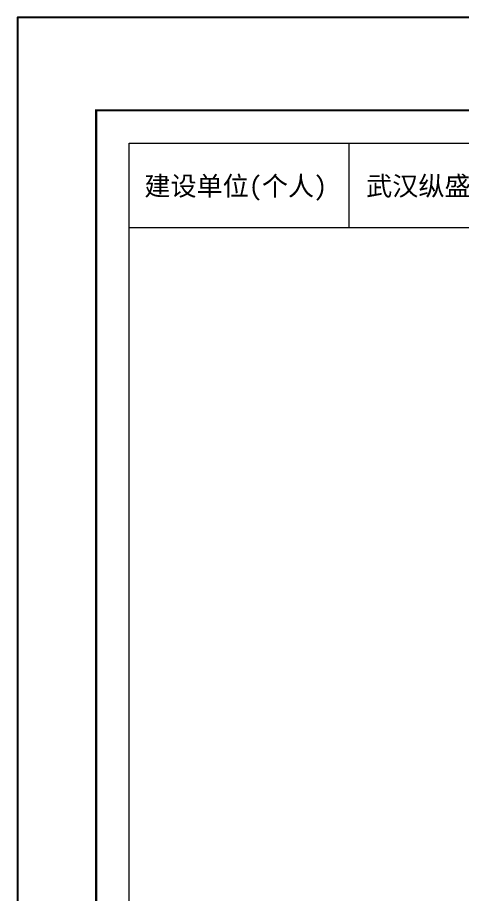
# Model space of a CAD drawing. Extents: x 512858 to 514372, y -232486 to -231710.
# Drawn here: x 513167.66 to 513191.88, y -232345.7 to -232298.02 of the extents above; entities that cross this region are included whole.
import ezdxf

# ---------------------------------------------------------------- set-up
doc = ezdxf.new("R2010")
doc.units = 0
doc.header["$LTSCALE"] = 1000
doc.layers.add('图廓', color=252, linetype='Continuous', lineweight=9)
doc.layers.add('打印图框', color=252, linetype='Continuous', plot=False)
doc.styles.add('dw', font='simhei.ttf')

msp = doc.modelspace()

# ---------------------------------------------------------------- linework, layer by layer
at = {"layer": '图廓', "color": 0}
msp.add_line((513173.73, -232309.443), (513274.958, -232309.443), dxfattribs=at)
at = {"layer": '图廓', "color": 0, "const_width": 0.119, "elevation": 0}
msp.add_lwpolyline([(513171.944, -232303.069), (513276.744, -232303.069), (513276.744, -232379.585), (513171.944, -232379.585)], close=True, dxfattribs=at)
at = {"layer": '图廓', "color": 0, "elevation": 0}
msp.add_lwpolyline([(513173.73, -232304.855), (513274.958, -232304.855), (513274.958, -232377.799), (513173.73, -232377.799)], close=True, dxfattribs=at)
msp.add_lwpolyline([(513185.707, -232309.443), (513185.707, -232304.855)], dxfattribs=at)
at = {"layer": '打印图框', "color": 6, "ltscale": 0.5, "elevation": 0}
msp.add_lwpolyline([(513167.662, -232382.997), (513280.97, -232382.997), (513280.97, -232298.024), (513167.662, -232298.024)], close=True, dxfattribs=at)

# ---------------------------------------------------------------- texts
at = {"layer": '图廓', "color": 0, "style": 'dw'}
for s, height, p in [('建设单位(个人)', 1.0421, (513174.562, -232307.704)), ('武汉纵盛置业开发有限责任公司', 1.04205, (513186.632, -232307.704))]:
    msp.add_text(s, height=height, dxfattribs=at).set_placement(p)

doc.saveas('drawing.dxf')
